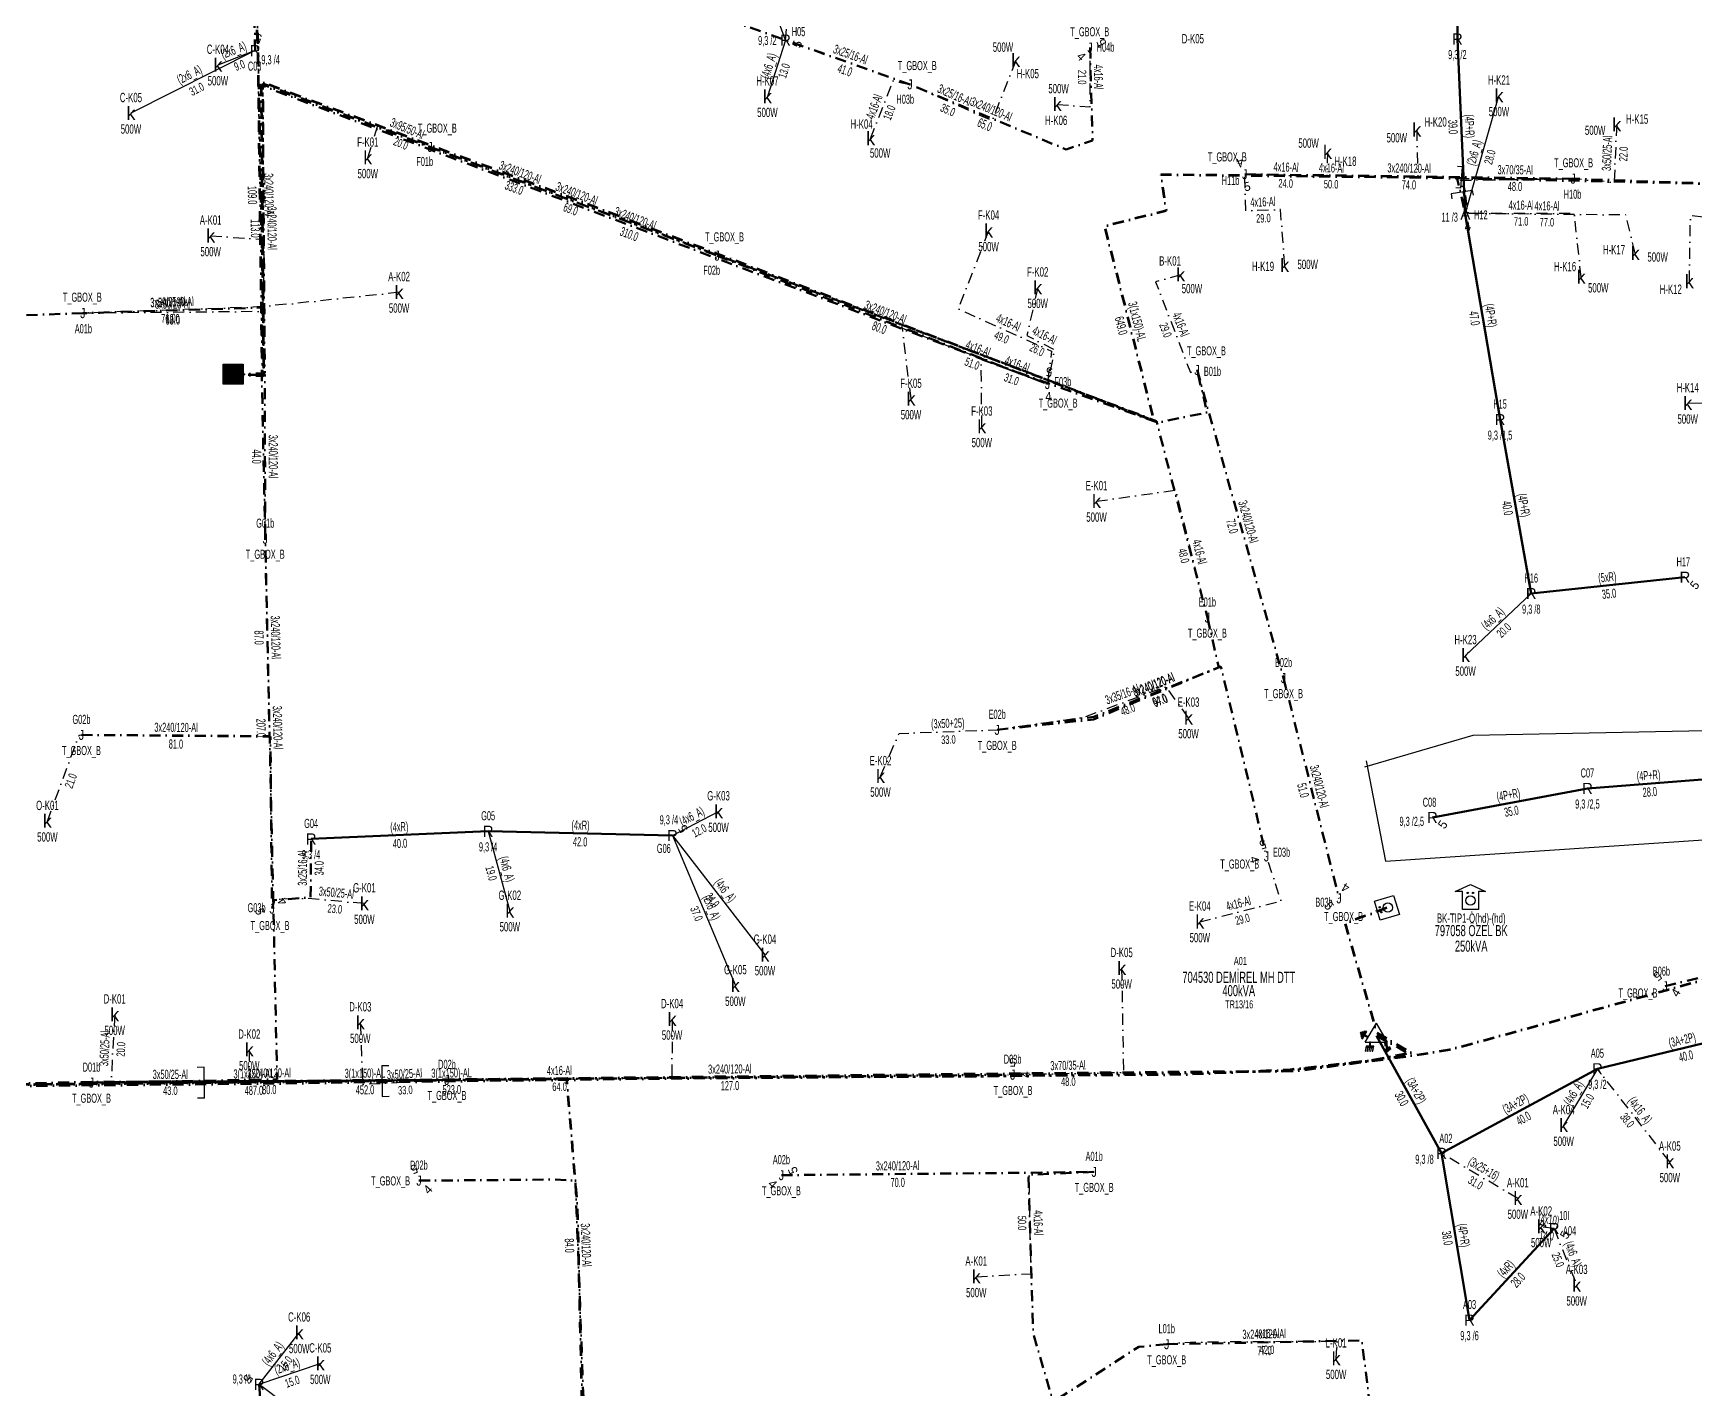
# Model space of a CAD drawing. Header units: millimetres. Extents: x 563565 to 566167, y 4094172 to 4096697.
# Drawn here: x 564530.9 to 564904.7, y 4095057.3 to 4095362.3 of the extents above; entities that cross this region are included whole.
import ezdxf
from ezdxf.enums import TextEntityAlignment as Align

# ---------------------------------------------------------------- set-up
doc = ezdxf.new("R2010")
doc.units = ezdxf.units.MM
doc.linetypes.add('DASHDOT', pattern=[5, 2.5, -1.25, 0, -1.25])
for name, color, linetype, lineweight in [('DIREK_AG_MEVCUT', 120, 'Continuous', 25), ('DIREK_BOX_YENI', 5, 'Continuous', 25), ('DIREK_OG_MEVCUT', 16, 'Continuous', 25), ('HAT_ABONE_HAVAI_MEVCUT', 56, 'Continuous', 30), ('HAT_ABONE_YERALTI_MEVCUT', 56, 'DASHDOT', 30), ('HAT_ABONE_YERALTI_YENI', 30, 'DASHDOT', 30), ('HAT_AG_HAVAI_MEVCUT', 126, 'Continuous', 50), ('HAT_BOX_YERALTI_YENI', 5, 'DASHDOT', 50), ('HAT_OG_YERALTI_YENI', 1, 'DASHDOT', 70), ('KOFRE_ABONE_MEVCUT', 6, 'Continuous', 25), ('KULLANICI', 1, 'Continuous', 25), ('TRAFO_MEVCUT', 5, 'Continuous', 30), ('TRAFO_TADILAT_BYSK', 5, 'Continuous', 30), ('TRAFO_YENI', 5, 'Continuous', 30)]:
    doc.layers.add(name, color=color, linetype=linetype, lineweight=lineweight)
doc.layers.add('NIA_AG', color=5, linetype='Continuous')
doc.layers.add('NIA_OG', color=6, linetype='Continuous')
doc.styles.add('Direk', font='B_CAD')
doc.styles.get("Standard").update_dxf_attribs({"font": 'Arial'})

# ---------------------------------------------------------------- blocks, each defined once
blk = doc.blocks.new('AG_NIA', base_point=(-64.4296, 129.8924))
at = {"layer": 'NIA_AG'}
for p, q in [((-64.429604, 132.292432), (-65.529604, 132.292432)), ((-64.429604, 127.492432), (-64.429604, 132.292432)), ((-64.429604, 127.492432), (-65.529604, 127.492432))]:
    blk.add_line(p, q, dxfattribs=at)
blk = doc.blocks.new('OG_NIA', base_point=(-43.6726, 128.9236))
at = {"layer": 'NIA_OG'}
for p, q in [((-43.672618, 132.403582), (-45.232618, 132.403582)), ((-43.672618, 125.443582), (-43.672618, 132.403582)), ((-43.672618, 125.443582), (-45.232618, 125.443582))]:
    blk.add_line(p, q, dxfattribs=at)
blk = doc.blocks.new('YENI_BINA_KARE')
blk.add_hatch(color=5).paths.add_polyline_path([(-2.25, -2.25), (2.25, -2.25), (2.25, 2.25), (-2.25, 2.25)])
at = {"layer": 'TRAFO_TADILAT_BYSK', "linetype": 'Continuous'}
for p, q in [((-2.25, -2.25), (-2.25, 2.25)), ((-2.25, 2.25), (2.25, 2.25)), ((0, 1.8), (0, 2.7)), ((2.25, 2.25), (2.25, -2.25)), ((2.25, -2.25), (-2.25, -2.25))]:
    blk.add_line(p, q, dxfattribs=at)
blk = doc.blocks.new('MEV_DIREK')
h = blk.add_hatch(color=32)
h.paths.add_polyline_path([(-2.14, 0.97), (-2.35, 1.09), (-3.31, -0.55), (-3.09, -0.67), (-2.67, 0.06), (-1.89, -0.39), (-1.79, -0.22), (-2.56, 0.23)])
h.paths.add_polyline_path([(-3.46, -0.17), (-3.33, -0.25), (-2.61, 0.99), (-2.74, 1.06)])
h.paths.add_polyline_path([(-3.54, 0.29), (-3.41, 0.22), (-3.05, 0.82), (-3.18, 0.9)])
h.paths.add_polyline_path([(-3.58, 0.81), (-3.66, 0.68), (-3.53, 0.61), (-3.45, 0.74)])
h.paths.add_polyline_path([(-1.51, -2.34), (-2.26, -2.33), (-2.52, -3.47), (-2.42, -3.47), (-2.21, -2.53), (-1.91, -2.54), (-2.12, -3.47), (-2.02, -3.47), (-1.81, -2.54), (-1.51, -2.54), (-1.72, -3.47), (-1.62, -3.48), (-1.41, -2.54), (-1.11, -2.54), (-1.32, -3.48), (-1.22, -3.48), (-1.01, -2.54), (-0.71, -2.55), (-0.92, -3.48), (-0.82, -3.48), (-0.56, -2.35), (-1.31, -2.34), (-1.31, -1.44), (-1.51, -1.44)])
at = {"layer": 'TRAFO_MEVCUT'}
for points in [[(2.35, -1.57), (2.12, -1.92), (2.08, -1.44), (1.94, -1.44), (2.01, -2.32), (2.25, -1.96), (2.31, -2.67), (2.1, -2.67), (2.39, -2.87), (2.4, -2.86), (2.64, -2.49), (2.45, -2.63)], [(2.35, -1.57), (2.12, -1.92), (2.08, -1.44), (1.94, -1.44), (2.01, -2.32), (2.25, -1.96), (2.31, -2.67), (2.1, -2.67), (2.39, -2.87), (1.98, -3.19), (2.2, -3.79), (2.26, -3.74), (2.08, -3.26), (2.26, -3.13), (2.44, -3.6), (2.49, -3.56), (2.32, -3.08), (2.49, -2.94), (2.67, -3.42), (2.73, -3.38), (2.55, -2.9), (2.73, -2.76), (2.91, -3.24), (2.97, -3.2), (2.79, -2.72), (2.97, -2.58), (3.15, -3.06), (3.21, -3.01), (2.98, -2.42), (2.4, -2.86), (2.64, -2.49), (2.45, -2.63)], [(2.97, -2.58), (3.15, -3.06), (3.21, -3.01), (2.98, -2.42), (2.4, -2.86), (2.64, -2.49), (2.45, -2.63), (2.35, -1.57), (2.12, -1.92), (2.08, -1.44), (1.94, -1.44), (2.01, -2.32), (2.25, -1.96), (2.31, -2.67), (2.1, -2.67), (2.39, -2.87), (1.98, -3.19), (2.2, -3.79), (2.26, -3.74), (2.08, -3.26), (2.26, -3.13), (2.44, -3.6), (2.49, -3.56), (2.32, -3.08), (2.49, -2.94), (2.67, -3.42), (2.73, -3.38), (2.55, -2.9), (2.73, -2.76), (2.91, -3.24), (2.97, -3.2), (2.79, -2.72)]]:
    blk.add_hatch(color=32, dxfattribs=at).paths.add_polyline_path(points)
at = {"layer": 'TRAFO_MEVCUT', "linetype": 'Continuous'}
for p, q in [((-2.5, -1.44), (0, 2.89)), ((2.5, -1.44), (0, 2.89)), ((-2.5, -1.44), (2.5, -1.44))]:
    blk.add_line(p, q, dxfattribs=at)
at = {"layer": 'TRAFO_MEVCUT', "color": 32, "flags": 128}
blk.add_lwpolyline([(1.94, -1.44), (2.08, -1.44), (2.12, -1.92), (2.35, -1.57), (2.45, -2.63), (2.64, -2.49), (2.4, -2.86), (2.98, -2.42), (3.21, -3.01), (3.15, -3.06), (2.97, -2.58), (2.79, -2.72), (2.97, -3.2), (2.91, -3.24), (2.73, -2.76), (2.55, -2.9), (2.73, -3.38), (2.67, -3.42), (2.49, -2.94), (2.32, -3.08), (2.49, -3.56), (2.44, -3.6), (2.26, -3.13), (2.08, -3.26), (2.26, -3.74), (2.2, -3.79), (1.98, -3.19), (2.39, -2.87), (2.1, -2.67), (2.31, -2.67), (2.25, -1.96), (2.01, -2.32), (1.94, -1.44)], dxfattribs=at)
at = {"layer": 'TRAFO_TADILAT_BYSK', "color": 32, "flags": 128}
for points in [[(-3.53, 0.61), (-3.45, 0.74), (-3.58, 0.81), (-3.66, 0.68), (-3.53, 0.61)], [(-3.41, 0.22), (-3.05, 0.82), (-3.18, 0.9), (-3.54, 0.29), (-3.41, 0.22)], [(-3.33, -0.25), (-2.61, 0.99), (-2.74, 1.06), (-3.46, -0.17), (-3.33, -0.25)], [(-1.79, -0.22), (-2.56, 0.23), (-2.14, 0.97), (-2.35, 1.09), (-3.31, -0.55), (-3.09, -0.67), (-2.67, 0.06), (-1.89, -0.39), (-1.79, -0.22)], [(-1.31, -1.44), (-1.51, -1.44), (-1.51, -2.34), (-2.26, -2.33), (-2.52, -3.47), (-2.42, -3.47), (-2.21, -2.53), (-1.91, -2.54), (-2.12, -3.47), (-2.02, -3.47), (-1.81, -2.54), (-1.51, -2.54), (-1.72, -3.47), (-1.62, -3.48), (-1.41, -2.54), (-1.11, -2.54), (-1.32, -3.48), (-1.22, -3.48), (-1.01, -2.54), (-0.71, -2.55), (-0.92, -3.48), (-0.82, -3.48), (-0.56, -2.35), (-1.31, -2.34), (-1.31, -1.44)]]:
    blk.add_lwpolyline(points, dxfattribs=at)
blk = doc.blocks.new('MEV_OZELBINA_KARE')
at = {"layer": 'TRAFO_MEVCUT', "linetype": 'Continuous'}
for p, q in [((-2.25, 2.25), (2.25, 2.25)), ((-2.25, -2.25), (-2.25, 2.25)), ((0, 1.8), (0, 2.7)), ((2.25, 2.25), (2.25, -2.25)), ((2.25, -2.25), (-2.25, -2.25))]:
    blk.add_line(p, q, dxfattribs=at)
for centre, radius in [((0, -0.215091), 1.049264), ((-0.592312, 1.488957), 0.15614), ((0.592312, 1.488957), 0.15614)]:
    blk.add_circle(centre, radius, dxfattribs=at)
blk = doc.blocks.new('MEV_MBK_OZEL')
at = {"layer": 'TRAFO_MEVCUT', "linetype": 'Continuous'}
for p, q in [((-3.4, 2), (0, 3.6)), ((-1.8, 2), (-3.4, 2)), ((-1.8, -2), (-1.8, 2)), ((0, 3.6), (3.4, 2)), ((1.8, 2), (1.8, -2)), ((3.4, 2), (1.8, 2)), ((1.8, -2), (-1.8, -2))]:
    blk.add_line(p, q, dxfattribs=at)
for centre, radius in [((0, 0), 1.049264), ((-0.592312, 1.704048), 0.15614), ((0.592312, 1.704048), 0.15614)]:
    blk.add_circle(centre, radius, dxfattribs=at)

msp = doc.modelspace()

# ---------------------------------------------------------------- linework, layer by layer
at = {"layer": 'HAT_ABONE_HAVAI_MEVCUT'}
for p, q in [((564700.18, 4095360.71), (564690.89, 4095385.88)), ((564700.18, 4095360.71), (564696.11, 4095347.99)), ((564580.89, 4095358.34), (564552.93, 4095344.24)), ((564580.89, 4095358.34), (564572.49, 4095355.1)), ((564853.11, 4095321.56), (564860.68, 4095348.19)), ((564937.41, 4095278.74), (564903.13, 4095278.99)), ((564867.95, 4095236.17), (564853.16, 4095222.27)), ((564674.77, 4095181.73), (564685.11, 4095187.13)), ((564633.28, 4095182.69), (564638.16, 4095164.75)), ((564674.77, 4095181.73), (564695.56, 4095154.86)), ((564674.77, 4095181.73), (564688.9, 4095148)), ((564882.81, 4095129.26), (564875.23, 4095116.5)), ((564581.77, 4095058.26), (564590.78, 4095069.86)), ((564581.77, 4095058.26), (564595.52, 4095062.91)), ((564581.77, 4095058.26), (564595.91, 4095047.72))]:
    msp.add_line(p, q, dxfattribs=at)
at = {"layer": 'HAT_ABONE_YERALTI_MEVCUT', "flags": 128}
for points in [[(564700.18, 4095360.71), (564700.92, 4095370.67)], [(564534.14, 4095184.97), (564541.255784, 4095204.33628), (564541.796624, 4095204.366227)], [(564721.544918, 4095195.058487), (564725.714598, 4095204.716308), (564747.799505, 4095205.515225)], [(564899.11, 4095108.33), (564882.81, 4095129.26)], [(564864.92, 4095100.08), (564847.76, 4095110.24)], [(564873.09, 4095093.31), (564870.18, 4095093.7)], [(564873.09, 4095093.31), (564878.16, 4095080.57)]]:
    msp.add_lwpolyline(points, dxfattribs=at)
at = {"layer": 'HAT_ABONE_YERALTI_YENI', "flags": 128}
for points in [[(564751.97, 4095356.15), (564746.680633, 4095342.537692), (564728.189139, 4095350.738031)], [(564761.33, 4095346.22), (564768.737485, 4095345.688671), (564768.682, 4095359.038)], [(564719.33, 4095338.56), (564724.353697, 4095351.540489), (564728.189139, 4095350.738031)], [(564606.208012, 4095334.218184), (564608.458165, 4095341.534105), (564620.252, 4095336.676)], [(564887.17, 4095341.68), (564886.576959, 4095328.638162), (564877.378339, 4095329.525645)], [(564842.18, 4095340.51), (564842.408007, 4095329.635282), (564803.507862, 4095330.517703)], [(564822.1, 4095335.49), (564821.975632, 4095329.99984), (564803.507862, 4095330.517703)], [(564812.48, 4095310.02), (564811.537591, 4095322.560488), (564803.705157, 4095322.290404), (564803.507862, 4095330.517703)], [(564879.18, 4095307.37), (564877.598392, 4095321.714855), (564853.740981, 4095321.714855), (564852.030449, 4095329.187176), (564877.378339, 4095329.525645)], [(564891.33, 4095312.73), (564889.212, 4095321.354743), (564853.740981, 4095321.714855), (564852.750673, 4095329.547288), (564877.378339, 4095329.525645)], [(564903.51, 4095306.39), (564903.747686, 4095321.3055), (564945.06152, 4095316.038864), (564944.944, 4095324.348)], [(564570.863033, 4095316.662731), (564582.897248, 4095315.838643), (564582.554156, 4095299.627546), (564542.111925, 4095299.268399)], [(564745.86, 4095317.79), (564739.054927, 4095300.229792), (564760.004435, 4095290.749847), (564759.12, 4095283.315)], [(564789.08, 4095307.91), (564783.438793, 4095306.29652), (564791.280229, 4095285.932194), (564792.747944, 4095286.511535)], [(564613.25, 4095303.96), (564590.21197, 4095301.486194), (564580.499893, 4095300.616456), (564542.111925, 4095299.268399)], [(564756.91, 4095305.01), (564754.4807, 4095294.21463), (564760.683627, 4095291.054648), (564759.12, 4095283.315)], [(564728.412074, 4095279.96238), (564726.507105, 4095295.86138), (564759.12, 4095283.315)], [(564744.34, 4095273.71), (564744.179594, 4095288.839199), (564759.12, 4095283.315)], [(564770.14, 4095256.93), (564787.94172, 4095259.474267), (564795.081824, 4095230.783024)], [(564790.84, 4095208.2), (564785.79587, 4095215.223158), (564767.304126, 4095208.318013), (564747.799505, 4095205.515225)], [(564793.38, 4095162.31), (564811.653771, 4095167.013527), (564808.391421, 4095177.025506)], [(564605.44, 4095166.43), (564592.490249, 4095167.61206), (564585.017928, 4095167.341976), (564584.681021, 4095165.299946)], [(564775.8, 4095151.87), (564776.200533, 4095128.392714), (564751.320634, 4095127.915697)], [(564549.27, 4095141.43), (564548.459383, 4095126.028554), (564544.049136, 4095126.132224)], [(564604.52, 4095139.65), (564605.086973, 4095125.75847), (564624.021684, 4095126.752329)], [(564674.660356, 4095140.38081), (564674.635382, 4095127.279083), (564624.021684, 4095126.752329)], [(564579.55, 4095133.52), (564579.519031, 4095126.118582), (564544.049136, 4095126.132224)], [(564743.09, 4095082.45), (564755.406599, 4095083.14365), (564754.971037, 4095106.010661), (564769.615331, 4095106.06311)], [(564824.05, 4095064.04), (564824.280077, 4095067.931583), (564792.708267, 4095067.738287), (564788.133576, 4095067.54499), (564785.940395, 4095067.28112)]]:
    msp.add_lwpolyline(points, dxfattribs=at)
at = {"layer": 'HAT_AG_HAVAI_MEVCUT'}
for p, q in [((564851.32, 4095360.95), (564851.3, 4095393.85)), ((564853.11, 4095321.56), (564851.32, 4095360.95)), ((564860.92, 4095275.32), (564853.11, 4095321.56)), ((564867.95, 4095236.17), (564860.92, 4095275.32)), ((564867.95, 4095236.17), (564902.52, 4095239.85)), ((564845.7, 4095185.79), (564880.58, 4095192.32)), ((564880.58, 4095192.32), (564908.36, 4095194.52)), ((564633.28, 4095182.69), (564593.459909, 4095180.964766)), ((564674.77, 4095181.73), (564633.28, 4095182.69)), ((564833.09, 4095136.66), (564847.76, 4095110.24)), ((564882.81, 4095129.26), (564921.8, 4095138.63)), ((564847.76, 4095110.24), (564882.81, 4095129.26)), ((564847.76, 4095110.24), (564854.06, 4095072.71)), ((564854.06, 4095072.71), (564873.09, 4095093.31)), ((564584.54, 4095019.28), (564581.77, 4095058.26))]:
    msp.add_line(p, q, dxfattribs=at)
at = {"layer": 'HAT_BOX_YERALTI_YENI', "flags": 128}
for points in [[(564575.904, 4095285.516), (564582.865278, 4095285.248292), (564581.381715, 4095366.449068), (564579.666, 4095387.615)], [(564580.89, 4095358.34), (564580.014044, 4095385.351445), (564579.666, 4095387.615)], [(564728.189139, 4095350.738031), (564645.248555, 4095380.218647)], [(564728.189139, 4095350.738031), (564700.18, 4095360.71)], [(564768.682, 4095359.038), (564769.2689, 4095338.098105), (564763.300046, 4095336.108487), (564728.189139, 4095350.738031)], [(564575.904, 4095285.516), (564583.034814, 4095285.765133), (564582.566668, 4095350.954383), (564620.252, 4095336.676)], [(564575.904, 4095285.516), (564582.839808, 4095285.280046), (564581.774777, 4095350.703368), (564749.593208, 4095286.953665), (564783.923403, 4095274.644049), (564795.030153, 4095276.926257), (564792.747944, 4095286.511535)], [(564575.904, 4095285.516), (564582.744418, 4095285.066614), (564582.630149, 4095350.698978), (564696.974669, 4095307.746636), (564783.631203, 4095274.996567), (564795.081824, 4095230.783024)], [(564620.252, 4095336.676), (564684.825856, 4095312.198151)], [(564877.378339, 4095329.525645), (564803.507862, 4095330.517703)], [(564877.378339, 4095329.525645), (564851.221767, 4095329.772189), (564853.11, 4095321.56)], [(564944.944, 4095324.348), (564935.15483, 4095325.801677), (564912.10767, 4095328.232432), (564877.378339, 4095329.525645)], [(564684.825856, 4095312.198151), (564759.12, 4095283.315)], [(564575.904, 4095285.516), (564582.624509, 4095285.417943), (564582.3475, 4095300.51494), (564542.111925, 4095299.268399)], [(564542.111925, 4095299.268399), (564486.88089, 4095297.282513)], [(564575.904, 4095285.516), (564582.349216, 4095285.126926), (564585.815735, 4095126.861861), (564544.049136, 4095126.132224)], [(564575.904, 4095285.516), (564583.021575, 4095285.501142), (564583.138611, 4095248.517653)], [(564792.747944, 4095286.511535), (564812.208322, 4095217.160206)], [(564541.796624, 4095204.366227), (564584.109768, 4095204.096143), (564583.138611, 4095248.517653)], [(564795.081824, 4095230.783024), (564797.656993, 4095219.559588), (564769.568267, 4095208.441134), (564747.799505, 4095205.515225)], [(564747.799505, 4095205.515225), (564769.451231, 4095207.855952), (564798.125138, 4095219.793661), (564808.391421, 4095177.025506)], [(564812.208322, 4095217.160206), (564824.700008, 4095167.58762)], [(564898.059177, 4095147.822691), (564932.316007, 4095156.298508), (564969.802599, 4095166.568807), (565027.5534, 4095182.736635), (565082.657732, 4095198.055667), (565121.758871, 4095208.16081), (565121.303089, 4095211.123396)], [(564541.796624, 4095204.366227), (564584.331265, 4095204.020345), (564584.448301, 4095184.358238), (564584.681021, 4095165.299946)], [(564584.681021, 4095165.299946), (564585.173099, 4095167.194676), (564593.344869, 4095167.817946), (564593.459909, 4095180.964766)], [(564624.021684, 4095126.752329), (564751.320634, 4095127.915697)], [(564544.049136, 4095126.132224), (564624.021684, 4095126.752329)], [(564769.615331, 4095106.06311), (564754.799404, 4095105.397003), (564755.888309, 4095069.714414), (564760.168537, 4095054.968361), (564747.777716, 4095049.417273), (564740.451388, 4095046.058013), (564701.604376, 4095023.174467), (564666.13922, 4095002.767446), (564673.648922, 4094989.278657), (564681.807801, 4094977.497846), (564686.497249, 4094977.879102), (564688.326, 4094978.679)], [(564699.257587, 4095105.312327), (564751.532688, 4095105.815813), (564769.615331, 4095106.06311)], [(564617.726976, 4095104.079025), (564648.0488, 4095104.330311), (564652.906993, 4095104.079025), (564653.995898, 4095075.01363), (564654.701529, 4095055.395184)], [(564785.940395, 4095067.28112), (564829.834336, 4095068.128734), (564831.960601, 4095050.989752), (564830.935958, 4095035.397359)], [(564785.940395, 4095067.28112), (564779.654501, 4095066.682397), (564759.873796, 4095053.98924), (564742.965392, 4095046.897373), (564699.409181, 4095021.308099), (564666.561492, 4095002.385065), (564673.748267, 4094990.733779), (564682.350618, 4094977.884696), (564688.326, 4094978.679)]]:
    msp.add_lwpolyline(points, dxfattribs=at)
at = {"layer": 'HAT_OG_YERALTI_YENI', "flags": 128}
for points in [[(564369.839, 4095131.222), (564370.352011, 4095124.033855), (564400.049101, 4095124.329758), (564451.66535, 4095124.997076), (564482.798385, 4095125.103101), (564490.045577, 4095125.394536), (564510.871043, 4095125.633909), (564544.630964, 4095126.299198), (564584.798656, 4095126.485573), (564660.760716, 4095127.198663), (564749.368378, 4095127.653647), (564815.02872, 4095128.793422), (564843.287235, 4095132.515646), (564849.643321, 4095133.57343), (564898.867831, 4095147.094978), (564979.349368, 4095169.495582), (565039.890069, 4095186.433674), (565086.670492, 4095199.341861), (565133.616697, 4095211.489828), (565191.086948, 4095227.610423), (565213.370251, 4095233.793183), (565232.533849, 4095245.535031), (565238.78625, 4095249.099484), (565275.406618, 4095275.967419), (565283.3556, 4095282.361384), (565295.94131, 4095293.688523), (565311.175159, 4095307.930282), (565336.38078, 4095330.930783), (565327.287482, 4095344.674626), (565368.801404, 4095367.102181), (565377.249568, 4095372.389952), (565368.863501, 4095431.080584), (565357.257281, 4095498.341869), (565353.5655, 4095516.676761), (565386.74106, 4095521.326955), (565450.956213, 4095530.902634), (565449.767, 4095536.37)], [(564575.904, 4095285.516), (564582.475187, 4095285.478575), (564581.54053, 4095357.983906), (564579.423097, 4095405.557216), (564608.964663, 4095392.316547), (564629.928786, 4095385.300924), (564631.451427, 4095385.718529), (564630.194762, 4095398.091458), (564627.760185, 4095419.189678), (564620.107761, 4095489.209721), (564633.825, 4095490.441)], [(565073.218533, 4095294.306108), (565051.496607, 4095297.764973), (565013.477104, 4095311.892439), (564998.471519, 4095317.322752), (564911.981652, 4095328.32417), (564846.729548, 4095329.72467), (564784.628753, 4095330.422645), (564785.788128, 4095322.286038), (564771.946223, 4095318.831989), (564783.052973, 4095275.013577), (564653.879947, 4095324.461437), (564582.207912, 4095351.314124), (564582.767823, 4095285.26421), (564575.904, 4095285.516)], [(564835.468, 4095165.456), (564826.018239, 4095161.949143), (564833.214321, 4095137.36253), (564841.010076, 4095132.831664), (564831.881713, 4095131.099274), (564813.758248, 4095129.033732), (564790.504243, 4095127.967646), (564678.782914, 4095127.102763), (564571.391502, 4095125.788588), (564459.006472, 4095124.764341), (564371.673381, 4095124.473259), (564369.916737, 4095124.180485), (564370.502285, 4095130.475125), (564369.839, 4095131.222)], [(564833.09, 4095136.66), (564837.775954, 4095134.222399), (564840.811777, 4095132.290512), (564822.912253, 4095129.88551), (564812.030604, 4095128.702722), (564740.608892, 4095128.016377), (564636.17213, 4095126.888371), (564524.9739, 4095125.653677), (564398.110212, 4095124.078918), (564370.184084, 4095124.191523), (564369.621057, 4095128.357921), (564369.839, 4095131.222)], [(564688.326, 4094978.679), (564682.704973, 4094978.147543), (564667.599316, 4095001.226027), (564655.364754, 4095012.650883), (564653.414342, 4095097.965833), (564650.977133, 4095126.956198), (564549.397028, 4095125.901952), (564467.013342, 4095125.113419), (564370.668723, 4095124.099852), (564369.880485, 4095129.73012), (564369.839, 4095131.222)]]:
    msp.add_lwpolyline(points, dxfattribs=at)
at = {"layer": 'KULLANICI', "color": 2, "flags": 128}
msp.add_lwpolyline([(564830.829817, 4095198.542832), (564835.169018, 4095175.978985), (565003.950815, 4095187.313824), (565055.993152, 4095194.447557), (565056.091905, 4095205.90289), (565015.504473, 4095207.482936), (564854.821781, 4095204.224408), (564830.430844, 4095197.145476)], dxfattribs=at)

# ---------------------------------------------------------------- block references
at = {"layer": 'NIA_AG'}
for p, rotation in [((564852.279023, 4095329.781736), 355.221344), ((564852.289982, 4095326.492299), 99.43936200000002)]:
    msp.add_blockref('AG_NIA', p, dxfattribs=dict(at, rotation=rotation))
at = {"layer": 'NIA_OG'}
for p, rotation in [((564569.430242, 4095126.109866), 0.594621), ((564609.428088, 4095126.524983), 180.594621)]:
    msp.add_blockref('OG_NIA', p, dxfattribs=dict(at, rotation=rotation))
at = {"layer": 'TRAFO_MEVCUT'}
msp.add_blockref('MEV_MBK_OZEL', (564854.260622, 4095167.114173), dxfattribs=at)
at = {"layer": 'TRAFO_MEVCUT', "rotation": 106.544555}
msp.add_blockref('MEV_OZELBINA_KARE', (564835.468, 4095165.456), dxfattribs=at)
at = {"layer": 'TRAFO_MEVCUT', "linetype": 'ByBlock'}
msp.add_blockref('MEV_DIREK', (564833.09, 4095136.66), dxfattribs=at)
at = {"layer": 'TRAFO_YENI', "rotation": 270}
msp.add_blockref('YENI_BINA_KARE', (564575.904, 4095285.516), dxfattribs=at)

# ---------------------------------------------------------------- texts
at = {"layer": 'DIREK_AG_MEVCUT', "linetype": 'ByBlock', "width": 0.53}
for s, p in [('H05', (564703.112785, 4095362.620176)), ('9,3 /2', (564696.087286, 4095360.62014)), ('C03', (564580.770015, 4095354.842057)), ('9,3 /4', (564584.341363, 4095356.291498)), ('9,3 /2', (564851.32, 4095357.45)), ('H15', (564860.92, 4095278.82)), ('9,3 /1,5', (564860.92, 4095271.82)), ('H17', (564902.149516, 4095243.330336)), ('H16', (564867.95, 4095239.67)), ('9,3 /8', (564867.95, 4095232.67)), ('C07', (564880.58, 4095195.82)), ('C08', (564845.055943, 4095189.230231)), ('9,3 /2,5', (564880.58, 4095188.82)), ('G04', (564593.459909, 4095184.464766)), ('G05', (564633.28, 4095186.19)), ('9,3 /4', (564673.94444, 4095185.270626)), ('9,3 /2,5', (564841.065253, 4095184.922314)), ('9,3 /4', (564633.28, 4095179.19)), ('9,3 /4', (564593.459909, 4095177.464766)), ('G06', (564672.797761, 4095178.838586)), ('A05', (564882.81, 4095132.76)), ('9,3 /2', (564882.81, 4095125.76)), ('A02', (564848.738571, 4095113.600417)), ('9,3 /8', (564843.921445, 4095108.896853)), ('10I', (564875.367847, 4095096.229038)), ('A04', (564876.554799, 4095092.814854)), ('A03', (564854.06, 4095076.21)), ('9,3 /6', (564854.06, 4095069.21)), ('9,3 /6', (564577.872436, 4095059.443153))]:
    msp.add_text(s, height=2.05, dxfattribs=at).set_placement(p, align=Align.MIDDLE_CENTER)
at = {"layer": 'DIREK_AG_MEVCUT', "linetype": 'ByBlock', "style": 'Direk'}
for p in [(564580.89, 4095358.34), (564700.18, 4095360.71), (564851.32, 4095360.95), (564860.92, 4095275.32), (564902.52, 4095239.85), (564867.95, 4095236.17), (564880.58, 4095192.32), (564633.28, 4095182.69), (564845.7, 4095185.79), (564593.459909, 4095180.964766), (564674.77, 4095181.73), (564882.81, 4095129.26), (564847.76, 4095110.24), (564873.09, 4095093.31), (564854.06, 4095072.71), (564581.77, 4095058.26)]:
    msp.add_text('R', height=2.5, dxfattribs=at).set_placement(p, align=Align.MIDDLE_CENTER)
at = {"layer": 'DIREK_AG_MEVCUT', "color": 32, "style": 'Direk'}
for s, rotation, p in [('5', 525.58341, (564581.587117, 4095361.051831)), ('5', 431.329969, (564702.832658, 4095359.813671)), ('5', 411.076293, (564904.698353, 4095238.090802)), ('5', 482.652781, (564677.127476, 4095183.240731)), ('5', 415.603787, (564848.010422, 4095184.208245)), ('4', 247.200137, (564870.508781, 4095094.395037)), ('5', 59.616872, (564875.505455, 4095091.893817)), ('5', 242.63817, (564579.283259, 4095059.546903))]:
    msp.add_text(s, height=2, rotation=rotation, dxfattribs=at).set_placement(p, align=Align.MIDDLE_CENTER)
at = {"layer": 'DIREK_BOX_YENI', "width": 0.53}
for s, p in [('T_GBOX_B', (564768.624947, 4095362.583913)), ('H04b', (564772.181149, 4095359.115184)), ('T_GBOX_B', (564729.822109, 4095354.971376)), ('H03b', (564727.115347, 4095347.406819)), ('T_GBOX_B', (564621.854329, 4095340.90405)), ('F01b', (564619.011667, 4095333.403146)), ('T_GBOX_B', (564799.56354, 4095334.420642)), ('T_GBOX_B', (564877.468813, 4095333.097488)), ('H11b', (564800.294217, 4095329.131166)), ('H10b', (564877.233428, 4095326.028646)), ('T_GBOX_B', (564686.450538, 4095316.43009)), ('F02b', (564683.571439, 4095308.930669)), ('T_GBOX_B', (564541.991626, 4095302.862804)), ('A01b', (564542.228998, 4095295.770358)), ('T_GBOX_B', (564794.873334, 4095290.794486)), ('F03b', (564762.578229, 4095283.854122)), ('B01b', (564796.232645, 4095286.184643)), ('T_GBOX_B', (564761.508101, 4095279.032046)), ('G01b', (564583.138611, 4095252.017653)), ('T_GBOX_B', (564583.138611, 4095245.017653)), ('E01b', (564795.081824, 4095234.283024)), ('T_GBOX_B', (564795.081824, 4095227.283024)), ('B02b', (564812.208322, 4095220.660206)), ('T_GBOX_B', (564812.208322, 4095213.660206)), ('E02b', (564747.799505, 4095209.015225)), ('G02b', (564541.796624, 4095207.866227)), ('T_GBOX_B', (564747.799505, 4095202.015225)), ('T_GBOX_B', (564541.796624, 4095200.866227)), ('T_GBOX_B', (564802.353734, 4095175.32008)), ('E03b', (564811.759632, 4095177.976903)), ('G03b', (564581.186192, 4095165.490134)), ('B03b', (564821.306102, 4095166.732398)), ('T_GBOX_B', (564584.216796, 4095161.48029)), ('T_GBOX_B', (564825.727332, 4095163.510737)), ('B06b', (564897.218555, 4095151.220243)), ('T_GBOX_B', (564891.945439, 4095146.310032)), ('D03b', (564751.271094, 4095131.415346)), ('D01b', (564544.049136, 4095129.632224)), ('D02b', (564624.021684, 4095130.252329)), ('T_GBOX_B', (564624.021684, 4095123.252329)), ('T_GBOX_B', (564751.37075, 4095124.375253)), ('T_GBOX_B', (564544.049136, 4095122.632224)), ('A02b', (564699.257587, 4095108.812327)), ('A01b', (564769.615331, 4095109.56311)), ('D02b', (564617.697971, 4095107.578905)), ('T_GBOX_B', (564611.344832, 4095104.026135)), ('T_GBOX_B', (564699.257587, 4095101.812327)), ('T_GBOX_B', (564769.615331, 4095102.56311)), ('L01b', (564785.940395, 4095070.78112)), ('T_GBOX_B', (564785.940395, 4095063.78112))]:
    msp.add_text(s, height=2.05, dxfattribs=at).set_placement(p, align=Align.MIDDLE_CENTER)
at = {"layer": 'DIREK_BOX_YENI', "style": 'Direk', "width": 0.8}
for p in [(564768.682, 4095359.038), (564728.189139, 4095350.738031), (564620.252, 4095336.676), (564803.507862, 4095330.517703), (564877.378339, 4095329.525645), (564684.825856, 4095312.198151), (564542.111925, 4095299.268399), (564792.747944, 4095286.511535), (564759.12, 4095283.315), (564583.138611, 4095248.517653), (564795.081824, 4095230.783024), (564812.208322, 4095217.160206), (564747.799505, 4095205.515225), (564541.796624, 4095204.366227), (564808.391421, 4095177.025506), (564584.681021, 4095165.299946), (564824.700008, 4095167.58762), (564898.059177, 4095147.822691), (564624.021684, 4095126.752329), (564751.320634, 4095127.915697), (564544.049136, 4095126.132224), (564699.257587, 4095105.312327), (564769.615331, 4095106.06311), (564617.726976, 4095104.079025), (564785.940395, 4095067.28112)]:
    msp.add_text('J', height=2.25, dxfattribs=at).set_placement(p, align=Align.MIDDLE_CENTER)
at = {"layer": 'DIREK_BOX_YENI', "color": 32, "style": 'Direk'}
for s, rotation, p in [('5', 113.250886, (564771.254598, 4095360.143323)), ('4', 315.579971, (564766.722243, 4095357.038161)), ('4', 562.266369, (564802.446905, 4095333.108914)), ('5', 370.748476, (564804.030056, 4095327.766828)), ('5', 172.066957, (564759.506444, 4095286.088204)), ('4', 364.425731, (564759.336067, 4095280.523349)), ('5', 196.910487, (564807.576964, 4095179.704435)), ('4', 284.635612, (564805.682274, 4095176.318028)), ('4', 509.143386, (564826.136103, 4095169.99129)), ('5', 283.66323, (564581.960259, 4095164.638545)), ('4', 484.255955, (564586.995309, 4095166.876041)), ('5', 306.643386, (564822.453384, 4095165.916489)), ('5', 216.39702, (564896.397721, 4095150.07648)), ('4', 418.89702, (564900.456649, 4095146.376273)), ('5', 180.6673, (564751.288024, 4095130.715507)), ('4', 450.954691, (564754.120245, 4095127.96235)), ('5', 202.974818, (564616.634062, 4095106.65692)), ('5', 112.500002, (564701.844449, 4095106.38384)), ('4', 405.474817, (564619.723214, 4095102.115602)), ('4', 315.000001, (564697.277688, 4095103.332428))]:
    msp.add_text(s, height=2, rotation=rotation, dxfattribs=at).set_placement(p, align=Align.MIDDLE_CENTER)
at = {"layer": 'DIREK_OG_MEVCUT', "linetype": 'ByBlock', "style": 'Direk'}
msp.add_text('A', height=2.5, dxfattribs=at).set_placement((564853.11, 4095321.56), align=Align.MIDDLE_CENTER)
at = {"layer": 'DIREK_OG_MEVCUT', "linetype": 'ByBlock', "width": 0.53}
for s, p in [('H12', (564856.604742, 4095321.36823)), ('11 /3', (564849.590283, 4095320.85874))]:
    msp.add_text(s, height=2.05, dxfattribs=at).set_placement(p, align=Align.MIDDLE_CENTER)
at = {"layer": 'DIREK_OG_MEVCUT', "color": 32, "style": 'Direk'}
msp.add_text('4', height=2, rotation=370.42739, dxfattribs=at).set_placement((564853.61677, 4095318.806242), align=Align.MIDDLE_CENTER)
at = {"layer": 'HAT_ABONE_HAVAI_MEVCUT', "lineweight": 30, "width": 0.53}
for s, rotation, p in [('(2x6_A)', 381.09234, (564576.384109, 4095357.513051, 282286.245)), ('(4x6_A)', 432.256963, (564697.335432, 4095354.609036, 282348.055)), ('(2x6_A)', 386.761437, (564566.527265, 4095352.048956, 282276.465)), ('(2x6_A)', 74.131359, (564856.077393, 4095335.107418, 282430.34)), ('(4x6_A)', 403.223182, (564859.972884, 4095229.839388, 282426.58)), ('(4x6_A)', 27.575531, (564679.54652, 4095185.183441, 282342.555)), ('(4x6_A)', 285.217278, (564636.540197, 4095173.943108, 282319.08)), ('(4x6_A)', 307.730029, (564685.837267, 4095168.81515, 282347.78)), ('(2x6_A)', 292.729537, (564682.618988, 4095165.193424, 282344.45)), ('(4x6_A)', 419.28783, (564878.289218, 4095123.314117, 282437.615)), ('(4x6_A)', 52.16265, (564585.603708, 4095064.581409, 282295.39)), ('(2x6_A)', 18.684602, (564588.372695, 4095061.390202, 282297.76))]:
    msp.add_text(s, height=2.05, rotation=rotation, dxfattribs=at).set_placement(p, align=Align.CENTER)
for s, rotation, p in [('9.0', 381.09234, (564576.995891, 4095355.926949, 282286.245)), ('13.0', 432.256963, (564698.954568, 4095354.090964, 282348.055)), ('31.0', 386.761437, (564567.292735, 4095350.531044, 282276.465)), ('28.0', 74.131359, (564857.712607, 4095334.642582, 282430.34)), ('20.0', 403.223182, (564861.137116, 4095228.600612, 282426.58)), ('12.0', 27.575531, (564680.33348, 4095183.676559, 282342.555)), ('19.0', 285.217278, (564634.899803, 4095173.496892, 282319.08)), ('37.0', 292.729537, (564681.051012, 4095164.536576, 282344.45)), ('34.0', 307.730029, (564684.492733, 4095167.77485, 282347.78)), ('15.0', 419.28783, (564879.750782, 4095122.445883, 282437.615)), ('15.0', 52.16265, (564586.946292, 4095063.538591, 282295.39)), ('15.0', 18.684602, (564588.917305, 4095059.779798, 282297.76))]:
    msp.add_text(s, height=1.9, rotation=rotation, dxfattribs=at).set_placement(p, align=Align.TOP_CENTER)
at = {"layer": 'HAT_ABONE_YERALTI_MEVCUT', "lineweight": 30, "width": 0.53}
for s, rotation, p in [('(3x50+25)', 2.07176, (564736.726323, 4095205.965211)), ('(4x16_A)', 307.910975, (564891.630621, 4095119.317271)), ('(3x25+16)', 329.371303, (564856.773052, 4095105.891414)), ('(4x10)', 352.366669, (564871.747908, 4095094.347468)), ('(4x6_A)', 291.700537, (564876.41476, 4095087.254292))]:
    msp.add_text(s, height=2.05, rotation=rotation, dxfattribs=at).set_placement(p, align=Align.CENTER)
for s, rotation, p in [('33.0', 2.07176, (564736.78778, 4095204.266322)), ('21.0', 69.825071, (564538.495739, 4095194.359986)), ('38.0', 307.910975, (564890.289379, 4095118.272729)), ('31.0', 329.371303, (564855.906948, 4095104.428586)), ('14.0', 352.366669, (564871.522092, 4095092.662532)), ('25.0', 291.700537, (564874.83524, 4095086.625708))]:
    msp.add_text(s, height=1.9, rotation=rotation, dxfattribs=at).set_placement(p, align=Align.TOP_CENTER)
at = {"layer": 'HAT_ABONE_YERALTI_YENI', "lineweight": 30, "width": 0.53}
for s, rotation, p in [('21.0', 270.238141, (564767.85975, 4095352.359802)), ('18.0', 68.84261, (564722.634552, 4095344.743453)), ('35.0', 336.084366, (564737.090304, 4095345.86084)), ('20.0', 337.612304, (564614.031342, 4095338.319119)), ('22.0', 447.396429, (564887.722602, 4095335.120469)), ('24.0', 358.393765, (564812.717921, 4095329.409106)), ('50.0', 358.70051, (564822.938658, 4095329.226711)), ('29.0', 361.974934, (564807.650667, 4095321.575951)), ('71.0', 360, (564865.669686, 4095320.864855)), ('77.0', 359.418337, (564871.467861, 4095320.684843)), ('71.0', 362.01121, (564561.33574, 4095299.092951)), ('69.0', 360.508801, (564562.340589, 4095298.598006)), ('29.0', 291.059573, (564786.566285, 4095295.80892)), ('49.0', 335.652584, (564749.179253, 4095294.715416)), ('26.0', 333.004162, (564757.196327, 4095291.877256)), ('51.0', 338.957961, (564742.508357, 4095288.79487)), ('31.0', 339.708181, (564751.355016, 4095285.279852)), ('48.0', 283.974754, (564790.68693, 4095244.923375)), ('48.0', 380.476523, (564776.847348, 4095210.974292)), ('23.0', 354.784467, (564598.887857, 4095166.174549)), ('29.0', 14.434176, (564802.728763, 4095163.838594)), ('20.0', 446.987157, (564549.713516, 4095133.684601)), ('43.0', 359.977963, (564561.783757, 4095125.275403)), ('33.0', 3.004626, (564614.598883, 4095125.406568)), ('64.0', 360.596275, (564649.337379, 4095126.165752)), ('48.0', 361.098385, (564763.776877, 4095127.304361)), ('50.0', 271.091216, (564754.338973, 4095094.560968)), ('42.0', 360.350786, (564808.499376, 4095066.984951))]:
    msp.add_text(s, height=1.9, rotation=rotation, dxfattribs=at).set_placement(p, align=Align.TOP_CENTER)
for s, rotation, p in [('4x16-Al', 270.238141, (564769.559735, 4095352.366868)), ('4x16-Al', 68.84261, (564721.049145, 4095345.357036)), ('3x25/16-Al', 336.084366, (564737.779468, 4095347.414883)), ('3x95/50-Al', 337.612304, (564614.678824, 4095339.890986)), ('3x50/25-Al', 447.396429, (564886.024357, 4095335.197692)), ('4x16-Al', 358.393765, (564812.765573, 4095331.108438)), ('4x16-Al', 358.70051, (564822.977211, 4095330.926274)), ('4x16-Al', 361.974934, (564807.592081, 4095323.274941)), ('4x16-Al', 360, (564865.669686, 4095322.564855)), ('4x16-Al', 359.418337, (564871.485119, 4095322.384755)), ('3x50/25-Al', 362.01121, (564561.276078, 4095300.791904)), ('3x50/25-Al', 360.508801, (564562.325492, 4095300.297939)), ('4x16-Al', 335.652584, (564749.880109, 4095296.264223)), ('4x16-Al', 333.004162, (564757.968001, 4095293.392023)), ('4x16-Al', 291.059573, (564788.152737, 4095296.419795)), ('4x16-Al', 338.957961, (564743.118747, 4095290.38151)), ('4x16-Al', 339.708181, (564751.944579, 4095286.874347)), ('4x16-Al', 283.974754, (564792.336614, 4095245.333915)), ('3x35/16-Al', 380.476523, (564776.252648, 4095212.566879)), ('3x50/25-Al', 354.784467, (564599.042392, 4095167.867511)), ('4x16-Al', 14.434176, (564802.305008, 4095165.484933)), ('3x50/25-Al', 446.987157, (564548.015866, 4095133.773953)), ('3x50/25-Al', 359.977963, (564561.784411, 4095126.975403)), ('3x50/25-Al', 3.004626, (564614.509775, 4095127.104231)), ('4x16-Al', 360.596275, (564649.319688, 4095127.86566)), ('3x70/35-Al', 361.098385, (564763.74429, 4095129.004049)), ('4x16-Al', 271.091216, (564756.038664, 4095094.593343)), ('4x16-Al', 360.350786, (564808.488968, 4095068.684919))]:
    msp.add_text(s, height=2.05, rotation=rotation, dxfattribs=at).set_placement(p, align=Align.CENTER)
at = {"layer": 'HAT_AG_HAVAI_MEVCUT', "lineweight": 30, "width": 0.53}
for s, rotation, p in [('39.0', 272.601902, (564851.365876, 4095341.216413, 282425.66)), ('47.0', 279.586856, (564856.176871, 4095298.298439, 282426.555)), ('40.0', 280.179873, (564863.598381, 4095255.594772, 282430.46)), ('35.0', 6.076292, (564885.324975, 4095237.164775, 282451.26)), ('28.0', 4.528013, (564894.537105, 4095192.572653, 282454.18)), ('35.0', 10.603786, (564863.296414, 4095188.219515, 282440.29)), ('40.0', 362.480829, (564613.406747, 4095180.97818, 282296.729954)), ('42.0', 358.674521, (564654.005338, 4095181.360227, 282316.64)), ('40.0', 13.512961, (564902.503616, 4095133.11853, 282460.9)), ('30.0', 299.041713, (564839.681873, 4095123.037371)), ('40.0', 28.486619, (564865.69041, 4095119.002911, 282441.405)), ('38.0', 279.529152, (564850.071729, 4095091.334283, 282427.03)), ('28.0', 47.268669, (564864.199362, 4095082.433223, 282436.545))]:
    msp.add_text(s, height=2.05, rotation=rotation, dxfattribs=at).set_placement(p, align=Align.TOP_CENTER)
for s, rotation, p in [('(4P+R)', 272.601902, (564853.064124, 4095341.293587, 282425.66)), ('(4P+R)', 279.586856, (564857.853129, 4095298.581561, 282426.555)), ('(4P+R)', 280.179873, (564865.271619, 4095255.895228, 282430.46)), ('(5xR)', 6.076292, (564885.145025, 4095238.855225, 282451.26)), ('(4P+R)', 4.528013, (564894.402895, 4095194.267347, 282454.18)), ('(4P+R)', 10.603786, (564862.983586, 4095189.890485, 282440.29)), ('(4xR)', 362.480829, (564613.333162, 4095182.676586, 282296.729954)), ('(4xR)', 358.674521, (564654.044662, 4095183.059773, 282316.64)), ('(3A+2P)', 13.512961, (564902.106384, 4095134.77147, 282460.9)), ('(3A+2P)', 299.041713, (564841.168127, 4095123.862629)), ('(3A+2P)', 28.486619, (564864.87959, 4095120.497089, 282441.405)), ('(4P+R)', 279.529152, (564851.748271, 4095091.615717, 282427.03)), ('(4xR)', 47.268669, (564862.950638, 4095083.586777, 282436.545))]:
    msp.add_text(s, height=2.05, rotation=rotation, dxfattribs=at).set_placement(p, align=Align.CENTER)
at = {"layer": 'HAT_BOX_YERALTI_YENI', "lineweight": 30, "width": 0.53}
for s, rotation, p in [('3x25/16-Al', 340.402972, (564714.469662, 4095356.524779)), ('3x240/120-Al', 337.380135, (564746.071516, 4095344.207874)), ('3x240/120-Al', 339.411828, (564640.10131, 4095330.018519)), ('3x240/120-Al', 271.046695, (564582.973355, 4095325.864207)), ('3x240/120-Al', 359.230581, (564840.454515, 4095330.871597)), ('3x70/35-Al', 359.459962, (564864.308064, 4095330.498879)), ('3x240/120-Al', 339.239841, (564652.840404, 4095325.231861)), ('3x240/120-Al', 270.411453, (564583.650719, 4095318.365862)), ('3x240/120-Al', 339.199564, (564665.98584, 4095319.623117)), ('3x240/120-Al', 361.774517, (564562.203391, 4095300.741262)), ('3x240/120-Al', 338.755715, (564722.28072, 4095298.549026)), ('3x240/120-Al', 270.181315, (564583.930089, 4095267.012087)), ('3x240/120-Al', 285.674423, (564803.296524, 4095252.065516)), ('3x240/120-Al', 271.252419, (564584.473987, 4095226.325477)), ('3x240/120-Al', 381.59531, (564783.299789, 4095214.790697)), ('3x240/120-Al', 22.603257, (564783.461489, 4095214.609517)), ('3x240/120-Al', 271.254763, (564584.932272, 4095206.013007)), ('3x240/120-Al', 359.534094, (564563.070856, 4095205.043258)), ('3x240/120-Al', 284.143384, (564819.278399, 4095192.58161)), ('3x25/16-Al', 89.498651, (564592.552421, 4095174.398794)), ('3x240/120-Al', 0.444261, (564584.02882, 4095127.292251)), ('3x240/120-Al', 0.523604, (564687.663391, 4095128.183977)), ('3x240/120-Al', 0.551825, (564725.386951, 4095106.41403)), ('3x240/120-Al', 272.145524, (564654.30085, 4095089.57815)), ('3x240/120-Al', 1.106273, (564807.870954, 4095068.554769))]:
    msp.add_text(s, height=2.05, rotation=rotation, dxfattribs=at).set_placement(p, align=Align.CENTER)
for s, rotation, p in [('41.0', 340.402972, (564713.899477, 4095354.923252)), ('65.0', 337.380135, (564745.417669, 4095342.638644)), ('109.0', 271.046695, (564581.273638, 4095325.833153)), ('333.0', 339.411828, (564639.503508, 4095328.427095)), ('74.0', 359.230581, (564840.431686, 4095329.171751)), ('48.0', 359.459962, (564864.292041, 4095328.798955)), ('69.0', 339.239841, (564652.237827, 4095323.642238)), ('113.0', 270.411453, (564581.950763, 4095318.353654)), ('310.0', 339.199564, (564665.382146, 4095318.033917)), ('62.0', 361.774517, (564562.256034, 4095299.042077)), ('80.0', 338.755715, (564721.664733, 4095296.964552)), ('44.0', 270.181315, (564582.230097, 4095267.006707)), ('72.0', 285.674423, (564801.659743, 4095251.606226)), ('87.0', 271.252419, (564582.774393, 4095226.28832)), ('64.0', 381.59531, (564783.925471, 4095213.210025)), ('97.0', 22.603257, (564784.11488, 4095213.040096)), ('207.0', 271.254763, (564583.232679, 4095205.97578)), ('81.0', 359.534094, (564563.057033, 4095203.343314)), ('51.0', 284.143384, (564817.629931, 4095192.166216)), ('34.0', 89.498651, (564594.252356, 4095174.383919)), ('80.0', 0.444261, (564584.042001, 4095125.592302)), ('127.0', 0.523604, (564687.678927, 4095126.484048)), ('70.0', 0.551825, (564725.403324, 4095104.714109)), ('84.0', 272.145524, (564652.602041, 4095089.514506)), ('77.0', 1.106273, (564807.903776, 4095066.855086))]:
    msp.add_text(s, height=2.05, rotation=rotation, dxfattribs=at).set_placement(p, align=Align.TOP_CENTER)
at = {"layer": 'HAT_OG_YERALTI_YENI', "lineweight": 30, "width": 0.53}
for rotation, p in [(284.223331, (564778.323541, 4095297.13163)), (360.63616, (564580.563578, 4095127.120971)), (360.508042, (564605.567169, 4095127.25006)), (360.701107, (564625.076808, 4095127.295612))]:
    msp.add_text('3(1x150)-AL', height=2.05, rotation=rotation, dxfattribs=at).set_placement(p, align=Align.CENTER)
for s, rotation, p in [('649.0', 284.223331, (564776.675654, 4095296.713936)), ('487.0', 360.63616, (564580.582453, 4095125.421076)), ('452.0', 360.508042, (564605.582243, 4095125.550127)), ('523.0', 360.701107, (564625.097609, 4095125.595739))]:
    msp.add_text(s, height=2.05, rotation=rotation, dxfattribs=at).set_placement(p, align=Align.TOP_CENTER)
at = {"layer": 'KOFRE_ABONE_MEVCUT', "linetype": 'ByBlock', "width": 0.6}
for s, p in [('C-K04', (564572.49, 4095357.6)), ('H-K07', (564696.11, 4095350.49)), ('H-K21', (564860.68, 4095350.69)), ('C-K05', (564552.93, 4095346.74)), ('F-K01', (564606.208012, 4095336.718184)), ('F-K04', (564745.86, 4095320.29)), ('A-K01', (564570.863033, 4095319.162731)), ('A-K02', (564613.25, 4095306.46)), ('F-K02', (564756.91, 4095307.51)), ('F-K05', (564728.412074, 4095282.46238)), ('H-K14', (564903.13, 4095281.49)), ('F-K03', (564744.34, 4095276.21)), ('E-K01', (564770.14, 4095259.43)), ('H-K23', (564853.16, 4095224.77)), ('E-K03', (564790.84, 4095210.7)), ('E-K02', (564721.544918, 4095197.558487)), ('G-K03', (564685.11, 4095189.63)), ('O-K01', (564534.14, 4095187.47)), ('G-K01', (564605.44, 4095168.93)), ('G-K02', (564638.16, 4095167.25)), ('E-K04', (564793.38, 4095164.81)), ('G-K04', (564695.56, 4095157.36)), ('D-K05', (564775.8, 4095154.37)), ('G-K05', (564688.9, 4095150.5)), ('D-K01', (564549.27, 4095143.93)), ('D-K03', (564604.52, 4095142.15)), ('D-K04', (564674.660356, 4095142.88081)), ('D-K02', (564579.55, 4095136.02)), ('A-K04', (564875.23, 4095119)), ('A-K05', (564899.11, 4095110.83)), ('A-K01', (564864.92, 4095102.58)), ('A-K02', (564870.18, 4095096.2)), ('A-K01', (564743.09, 4095084.95)), ('A-K03', (564878.16, 4095083.07)), ('C-K06', (564590.78, 4095072.36)), ('L-K01', (564824.05, 4095066.54)), ('C-K05', (564595.52, 4095065.41))]:
    msp.add_text(s, height=2.1, dxfattribs=at).set_placement(p, align=Align.CENTER)
for s, p in [('500W', (564749.101089, 4095359.125105)), ('D-K05', (564791.812888, 4095361.021073)), ('H-K05', (564754.686239, 4095353.174349)), ('500W', (564761.603616, 4095349.787307)), ('H-K04', (564717.299034, 4095341.813259)), ('H-K06', (564761.070857, 4095342.652039)), ('H-K20', (564846.430735, 4095342.294823)), ('500W', (564882.316187, 4095340.427308)), ('H-K15', (564891.763486, 4095342.92637)), ('500W', (564817.840912, 4095337.525649)), ('500W', (564837.690342, 4095338.725177)), ('500W', (564721.472888, 4095335.307337)), ('H-K18', (564826.130981, 4095333.453978)), ('B-K01', (564786.677879, 4095311.025662)), ('500W', (564817.653324, 4095310.237419)), ('H-K17', (564886.560222, 4095313.564038)), ('500W', (564896.369692, 4095311.895962)), ('H-K19', (564807.587967, 4095309.802541)), ('H-K16', (564875.554072, 4095309.761338)), ('500W', (564791.616934, 4095304.79491)), ('500W', (564883.014418, 4095304.966533)), ('H-K12', (564899.327309, 4095304.662672))]:
    msp.add_text(s, height=2.1, dxfattribs=at).set_placement(p, align=Align.MIDDLE_CENTER)
at = {"layer": 'KOFRE_ABONE_MEVCUT', "linetype": 'ByBlock', "style": 'Direk'}
for p in [(564572.49, 4095355.1), (564751.97, 4095356.15), (564696.11, 4095347.99), (564860.68, 4095348.19), (564552.93, 4095344.24), (564761.33, 4095346.22), (564842.18, 4095340.51), (564887.17, 4095341.68), (564719.33, 4095338.56), (564822.1, 4095335.49), (564606.208012, 4095334.218184), (564745.86, 4095317.79), (564570.863033, 4095316.662731), (564812.48, 4095310.02), (564891.33, 4095312.73), (564789.08, 4095307.91), (564879.18, 4095307.37), (564903.51, 4095306.39), (564613.25, 4095303.96), (564756.91, 4095305.01), (564728.412074, 4095279.96238), (564903.13, 4095278.99), (564744.34, 4095273.71), (564770.14, 4095256.93), (564853.16, 4095222.27), (564790.84, 4095208.2), (564721.544918, 4095195.058487), (564685.11, 4095187.13), (564534.14, 4095184.97), (564605.44, 4095166.43), (564638.16, 4095164.75), (564793.38, 4095162.31), (564695.56, 4095154.86), (564775.8, 4095151.87), (564688.9, 4095148), (564549.27, 4095141.43), (564604.52, 4095139.65), (564674.660356, 4095140.38081), (564579.55, 4095133.52), (564875.23, 4095116.5), (564899.11, 4095108.33), (564864.92, 4095100.08), (564870.18, 4095093.7), (564743.09, 4095082.45), (564878.16, 4095080.57), (564590.78, 4095069.86), (564595.52, 4095062.91), (564824.05, 4095064.04)]:
    msp.add_text('k', height=3, dxfattribs=at).set_placement(p, align=Align.MIDDLE_CENTER)
at = {"layer": 'KOFRE_ABONE_MEVCUT', "linetype": 'ByBlock', "width": 0.6}
for p in [(564572.49, 4095352.6), (564696.11, 4095345.49), (564860.68, 4095345.69), (564552.93, 4095341.74), (564606.208012, 4095331.718184), (564745.86, 4095315.29), (564570.863033, 4095314.162731), (564613.25, 4095301.46), (564756.91, 4095302.51), (564728.412074, 4095277.46238), (564903.13, 4095276.49), (564744.34, 4095271.21), (564770.14, 4095254.43), (564853.16, 4095219.77), (564790.84, 4095205.7), (564721.544918, 4095192.558487), (564685.11, 4095184.63), (564534.14, 4095182.47), (564605.44, 4095163.93), (564638.16, 4095162.25), (564793.38, 4095159.81), (564695.56, 4095152.36), (564775.8, 4095149.37), (564688.9, 4095145.5), (564549.27, 4095138.93), (564604.52, 4095137.15), (564674.660356, 4095137.88081), (564579.55, 4095131.02), (564875.23, 4095114), (564899.11, 4095105.83), (564864.92, 4095097.58), (564870.18, 4095091.2), (564743.09, 4095079.95), (564878.16, 4095078.07), (564590.78, 4095067.36), (564824.05, 4095061.54), (564595.52, 4095060.41)]:
    msp.add_text('500W', height=2.1, dxfattribs=at).set_placement(p, align=Align.TOP_CENTER)
at = {"layer": 'TRAFO_MEVCUT', "width": 0.6}
for s, height, p in [('797058 ÖZEL BK', 2.5, (564854.434415, 4095159.095034)), ('BK-TIP1-Ö(hd)-(hd)', 2.1, (564854.434415, 4095162.095034)), ('250kVA', 2.5, (564854.434415, 4095155.595034))]:
    msp.add_text(s, height=height, dxfattribs=at).set_placement(p, align=Align.CENTER)
at = {"layer": 'TRAFO_MEVCUT', "linetype": 'ByBlock', "width": 0.6}
for s, height, p in [('A01', 1.8, (564802.500799, 4095152.614457)), ('704530 DEMİREL MH DTT', 2.5, (564802.147952, 4095148.589504)), ('400kVA', 2.5, (564802.147952, 4095145.589504))]:
    msp.add_text(s, height=height, dxfattribs=at).set_placement(p, align=Align.CENTER)
msp.add_text('TR13/16', height=1.8, dxfattribs=at).set_placement((564802.230946, 4095144.653816), align=Align.TOP_CENTER)

doc.saveas('drawing.dxf')
